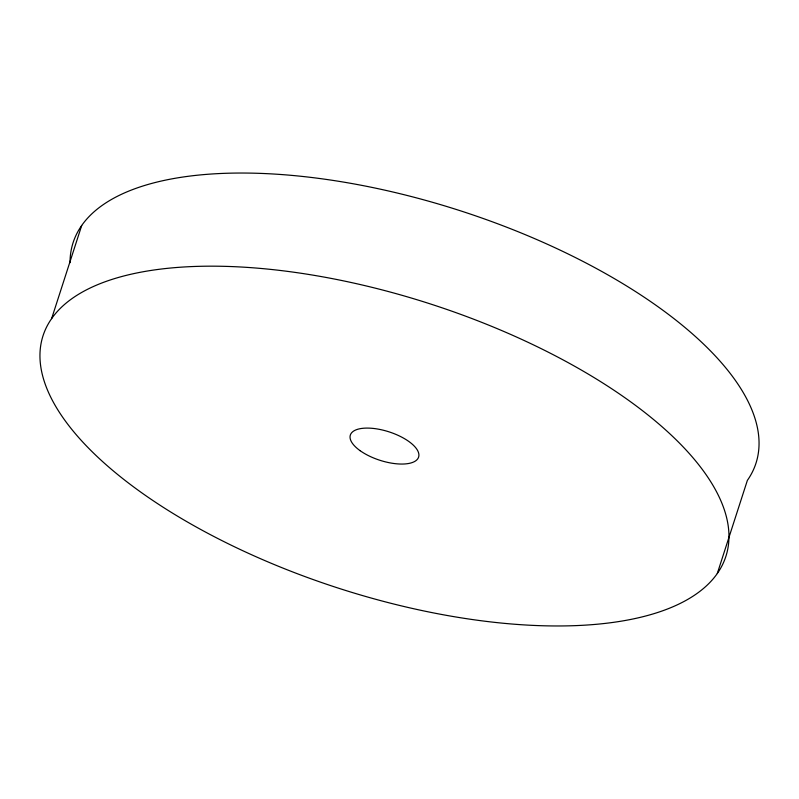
<?xml version="1.0" encoding="UTF-8"?>
<svg xmlns="http://www.w3.org/2000/svg" width="799" height="799" viewBox="0 0 799 799"><rect width="100%" height="100%" fill="white"/><g stroke="black" fill="none" stroke-linecap="round" stroke-linejoin="round"><path stroke-width="1.2" d="M51.625 318.621L81.708 225.488M717.292 573.512A358.801 149.363 17.9 0 0 295.051 272.389A358.801 149.363 17.9 0 0 141.033 492.304A358.801 149.363 17.9 0 0 717.292 573.512L747.375 480.379A358.801 149.363 17.9 0 0 459.255 210.417A358.801 149.363 17.9 0 0 70.032 262.691M360.119 450.686A35.885 14.941 17.9 0 0 417.747 458.816A35.885 14.941 17.9 0 0 375.52 428.703A35.885 14.941 17.9 0 0 360.119 450.686"/></g></svg>
